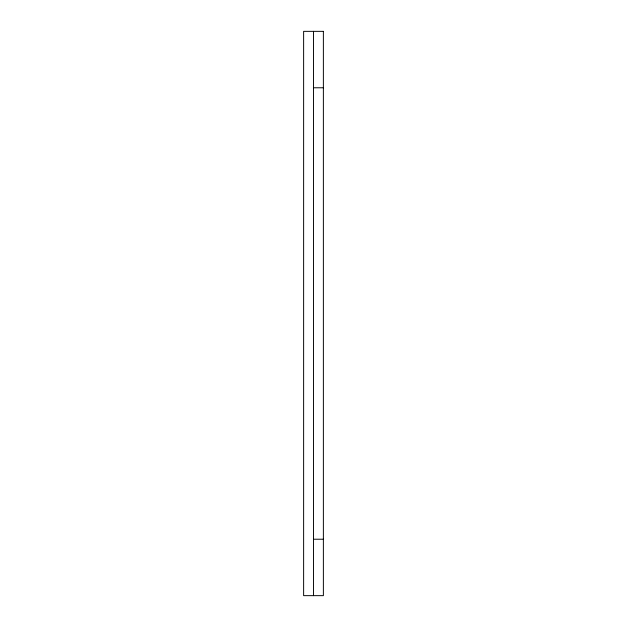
<?xml version="1.0" encoding="UTF-8"?>
<svg xmlns="http://www.w3.org/2000/svg" width="627" height="627" viewBox="0 0 627 627"><rect width="100%" height="100%" fill="white"/><g stroke="black" fill="none" stroke-linecap="round" stroke-linejoin="round"><path stroke-width="0.94" d="M313.5 87.78L323.375 87.78M313.5 539.22L323.375 539.22M313.5 31.35L313.5 595.65M323.375 31.35L303.625 31.35L303.625 595.65L323.375 595.65L323.375 31.35"/></g></svg>
